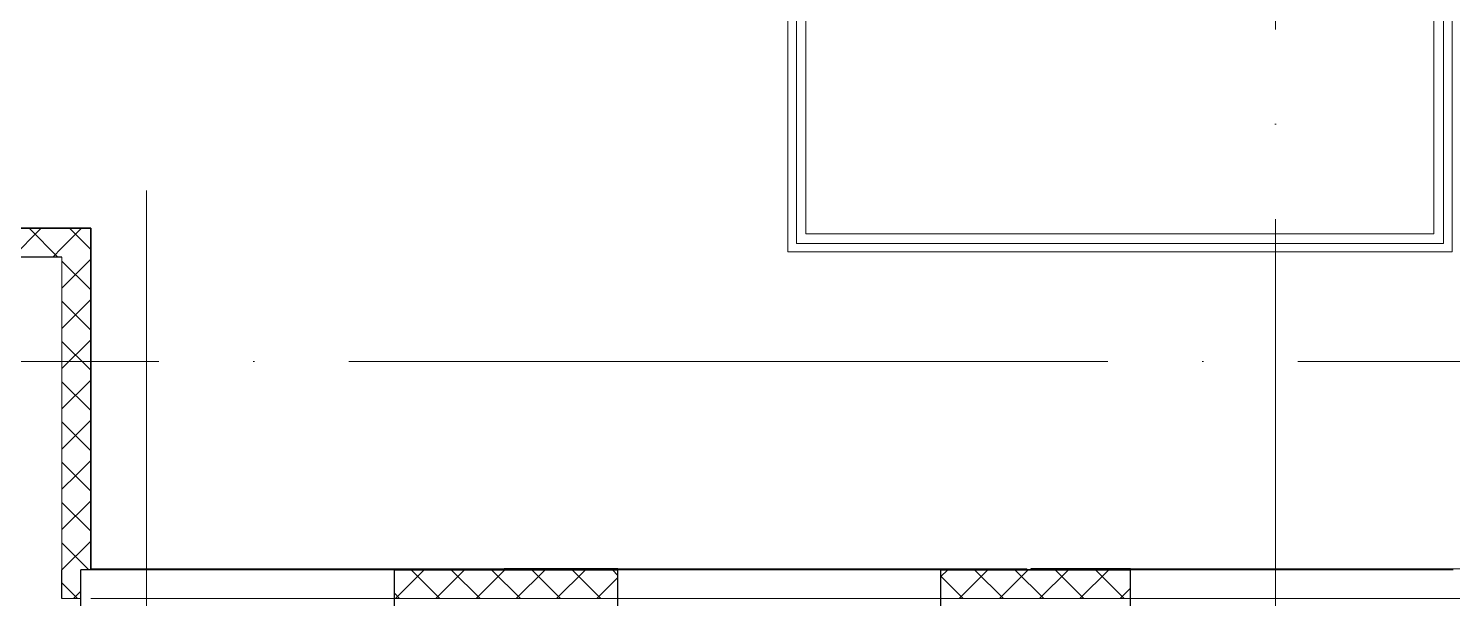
# Model space of a CAD drawing. Header units: millimetres. Extents: x -1073752 to 1436911, y -1379358 to 94781.
# Drawn here: x -1033325 to -1025821, y -1115638 to -1112633 of the extents above; entities that cross this region are included whole.
import ezdxf

# ---------------------------------------------------------------- set-up
doc = ezdxf.new("R2010")
doc.units = ezdxf.units.MM
doc.linetypes.add('ADSK_Линия сетки', pattern=[25, 20, -2.5, 0, -2.5])
for name, color, linetype, lineweight in [('Лестницы', 7, 'Continuous', 9), ('Ограждение', 252, 'Continuous', 9), ('Оси', 252, 'Continuous', 9), ('Стены внутренние', 7, 'Continuous', 18), ('Стены наружные', 7, 'Continuous', 18), ('Стены штриховка', 7, 'Continuous', 9)]:
    doc.layers.add(name, color=color, linetype=linetype, lineweight=lineweight)

# ---------------------------------------------------------------- blocks, each defined once
blk = doc.blocks.new('3 этаж')
at = {"layer": 'Лестницы', "color": 251, "true_color": 0x636466}
for p, q in [((275825.6, -586.5), (275825.6, 1020.8)), ((272325.6, 688.2), (272325.6, -586.5)), ((272325.6, -586.5), (275825.6, -586.5))]:
    blk.add_line(p, q, dxfattribs=at)
at = {"layer": 'Ограждение', "color": 251, "true_color": 0x636466}
for p, q in [((272370.6, -541.5), (272370.6, 985.6)), ((272420.6, -491.5), (272420.6, 985.6)), ((275730.6, 1003.5), (275730.6, -491.5)), ((275780.6, 1003.5), (275780.6, -541.5)), ((275730.6, -491.5), (272420.6, -491.5)), ((275780.6, -541.5), (272370.6, -541.5))]:
    blk.add_line(p, q, dxfattribs=at)
at = {"layer": 'Оси', "color": 251, "linetype": 'ADSK_Линия сетки', "ltscale": 200, "true_color": 0x636466}
for p, q in [((274895.8, 34587.2), (274895.8, -31389.6)), ((268945.8, -263.4), (268945.8, -31389.6)), ((314013.1, -1163.4), (237073.5, -1163.4))]:
    blk.add_line(p, q, dxfattribs=at)
at = {"layer": 'Стены внутренние', "color": 251, "lineweight": 30, "true_color": 0x636466}
for p, q in [((268652.8, -461.4), (267195.8, -461.4)), ((268652.8, -461.4), (268652.8, -2261.4)), ((268500.8, -613.4), (267195.8, -613.4)), ((268500.8, -2413.4), (268500.8, -2261.4)), ((268600.8, -2413.4), (268600.8, -2261.4)), ((268652.8, -2261.4), (268600.8, -2261.4)), ((271430.8, -2261.4), (270250.8, -2261.4)), ((270250.8, -2261.4), (270250.8, -2413.4)), ((271430.8, -2413.4), (271430.8, -2261.4)), ((273605.8, -2261.4), (273130.8, -2261.4)), ((273130.8, -2261.4), (273130.8, -2413.4)), ((274130.8, -2413.4), (274130.8, -2261.4)), ((268600.8, -2963.4), (268600.8, -2413.4)), ((270250.8, -2413.4), (270250.8, -2963.4)), ((271430.8, -2963.4), (271430.8, -2413.4)), ((273130.8, -2413.4), (273130.8, -2963.4)), ((274130.8, -2963.4), (274130.8, -2413.4))]:
    blk.add_line(p, q, dxfattribs=at)
at = {"layer": 'Стены внутренние', "color": 251, "linetype": 'Continuous', "lineweight": 9, "true_color": 0x636466}
for p, q in [((268240.2, -613.4), (268390.2, -463.4)), ((268480, -613.4), (268330, -463.4)), ((268500.8, -565), (268602.3, -463.4)), ((268650.8, -572.1), (268542.1, -463.4)), ((268567.5, -463.4), (268566.4, -461.4)), ((268568.5, -461.4), (268567.4, -463.4)), ((268452.3, -613.4), (268500.8, -565)), ((268500.8, -777.1), (268650.8, -627.1)), ((268650.8, -784.3), (268500.8, -634.3)), ((268650.8, -673.3), (268652.8, -673.3)), ((268500.8, -989.3), (268650.8, -839.3)), ((268650.8, -996.4), (268500.8, -846.4)), ((268652.1, -1016.3), (268650.8, -1014)), ((268500.8, -1201.4), (268650.8, -1051.4)), ((268650.8, -1208.5), (268500.8, -1058.5)), ((268500.8, -1413.5), (268650.8, -1263.5)), ((268650.8, -1420.7), (268500.8, -1270.7)), ((268652.8, -1220.7), (268650.8, -1217.2)), ((268650.8, -1282.9), (268652.8, -1282.9)), ((268500.8, -1625.7), (268650.8, -1475.7)), ((268650.8, -1632.8), (268500.8, -1482.8)), ((268650.8, -1486.1), (268652.8, -1486.1)), ((268567.3, -1761.4), (268500.8, -1694.9)), ((268577.1, -1761.4), (268650.8, -1687.8)), ((268500.8, -1837.8), (268577.1, -1761.4)), ((268650.8, -1844.9), (268567.3, -1761.4)), ((268650.8, -1790.9), (268652.8, -1790.9)), ((268500.8, -2049.9), (268650.8, -1899.9)), ((268650.8, -2057.1), (268500.8, -1907.1)), ((268500.8, -2262.1), (268650.8, -2112.1)), ((268643, -2261.4), (268500.8, -2119.2)), ((268652.8, -2144.3), (268650.8, -2147.8)), ((270258.6, -2413.4), (270408.6, -2263.4)), ((270310.7, -2263.4), (270309.5, -2261.4)), ((270492.1, -2413.4), (270342.1, -2263.4)), ((270462.2, -2261.4), (270461.1, -2263.4)), ((270470.7, -2413.4), (270620.7, -2263.4)), ((270704.2, -2413.4), (270554.2, -2263.4)), ((270682.8, -2413.4), (270832.8, -2263.4)), ((270916.4, -2413.4), (270766.4, -2263.4)), ((270895, -2413.4), (271045, -2263.4)), ((271128.5, -2413.4), (270978.5, -2263.4)), ((271107.1, -2413.4), (271257.1, -2263.4)), ((271340.6, -2413.4), (271190.6, -2263.4)), ((271319.2, -2413.4), (271428.8, -2303.9)), ((271366.5, -2263.4), (271365.4, -2261.4)), ((271428.8, -2289.5), (271402.8, -2263.4)), ((273132.8, -2297), (273166.3, -2263.4)), ((273249.8, -2413.4), (273132.8, -2296.4)), ((273228.4, -2413.4), (273378.4, -2263.4)), ((273277.9, -2261.4), (273276.7, -2263.4)), ((273461.9, -2413.4), (273311.9, -2263.4)), ((273440.6, -2413.4), (273590.6, -2263.4)), ((273674.1, -2413.4), (273524.1, -2263.4)), ((273652.7, -2413.4), (273802.7, -2263.4)), ((273886.2, -2413.4), (273736.2, -2263.4)), ((273864.8, -2413.4), (274014.8, -2263.4)), ((274098.3, -2413.4), (273948.3, -2263.4)), ((268582.9, -2413.4), (268500.8, -2331.3)), ((268561.5, -2413.4), (268600.8, -2374.2)), ((270280, -2413.4), (270250.8, -2384.3)), ((274076.9, -2413.4), (274130.8, -2359.6))]:
    blk.add_line(p, q, dxfattribs=at)
at = {"layer": 'Стены внутренние', "color": 251, "true_color": 0x636466}
for p, q in [((268500.8, -613.4), (268500.8, -2261.4)), ((268598.8, -2263.4), (268600.8, -2263.4)), ((268652.8, -2261.4), (270250.8, -2261.4)), ((271430.8, -2261.4), (273130.8, -2261.4)), ((274130.8, -2261.4), (275830.8, -2261.4)), ((268600.8, -2413.4), (268500.8, -2413.4)), ((268500.8, -2413.4), (268600.8, -2413.4)), ((268652.8, -2413.4), (287210.8, -2413.4)), ((271430.8, -2413.4), (270250.8, -2413.4)), ((274130.8, -2413.4), (273130.8, -2413.4))]:
    blk.add_line(p, q, dxfattribs=at)
at = {"layer": 'Стены наружные', "color": 251, "true_color": 0x636466}
for p, q in [((268652.8, -2256.4), (270830.8, -2256.4)), ((271430.8, -2256.4), (273585.8, -2256.4)), ((273585.8, -2261.4), (273585.8, -2256.4)), ((274130.8, -2256.4), (276437.9, -2256.4)), ((274170.8, -2256.4), (274170.8, -2261.4))]:
    blk.add_line(p, q, dxfattribs=at)
at = {"layer": 'Стены наружные', "color": 251, "lineweight": 30, "true_color": 0x636466}
for p, q in [((271430.8, -2256.4), (270830.8, -2256.4)), ((270830.8, -2256.4), (270830.8, -2261.4)), ((271430.8, -2261.4), (271430.8, -2256.4)), ((274130.8, -2256.4), (273605.8, -2256.4)), ((273605.8, -2256.4), (273605.8, -2261.4)), ((273605.8, -2261.4), (274130.8, -2261.4)), ((274130.8, -2261.4), (274130.8, -2256.4))]:
    blk.add_line(p, q, dxfattribs=at)
at = {"layer": 'Стены наружные', "color": 251, "linetype": 'Continuous', "lineweight": 9, "true_color": 0x636466}
blk.add_line((271365.4, -2261.4), (271362.5, -2256.4), dxfattribs=at)
at = {"layer": 'Стены штриховка', "color": 251, "true_color": 0x636466}
for p, q in [((267197.8, -463.4), (268652.8, -463.4)), ((268650.8, -461.4), (268650.8, -2261.4)), ((268500.8, -2261.4), (268500.8, -2263.4)), ((268598.8, -2337.4), (268598.8, -2263.4)), ((271428.8, -2263.4), (270252.8, -2263.4)), ((270252.8, -2263.4), (270252.8, -2337.4)), ((271428.8, -2337.4), (271428.8, -2263.4)), ((274128.8, -2263.4), (273132.8, -2263.4)), ((273132.8, -2263.4), (273132.8, -2337.4)), ((274128.8, -2337.4), (274128.8, -2263.4)), ((268600.8, -2337.4), (268598.8, -2337.4)), ((270250.8, -2337.4), (270252.8, -2337.4)), ((271428.8, -2337.4), (271430.8, -2337.4)), ((273130.8, -2337.4), (273132.8, -2337.4)), ((274128.8, -2337.4), (274130.8, -2337.4))]:
    blk.add_line(p, q, dxfattribs=at)

msp = doc.modelspace()

# ---------------------------------------------------------------- block references
msp.add_blockref('3 этаж', (-1301649.5, -1113224.3))

doc.saveas('drawing.dxf')
